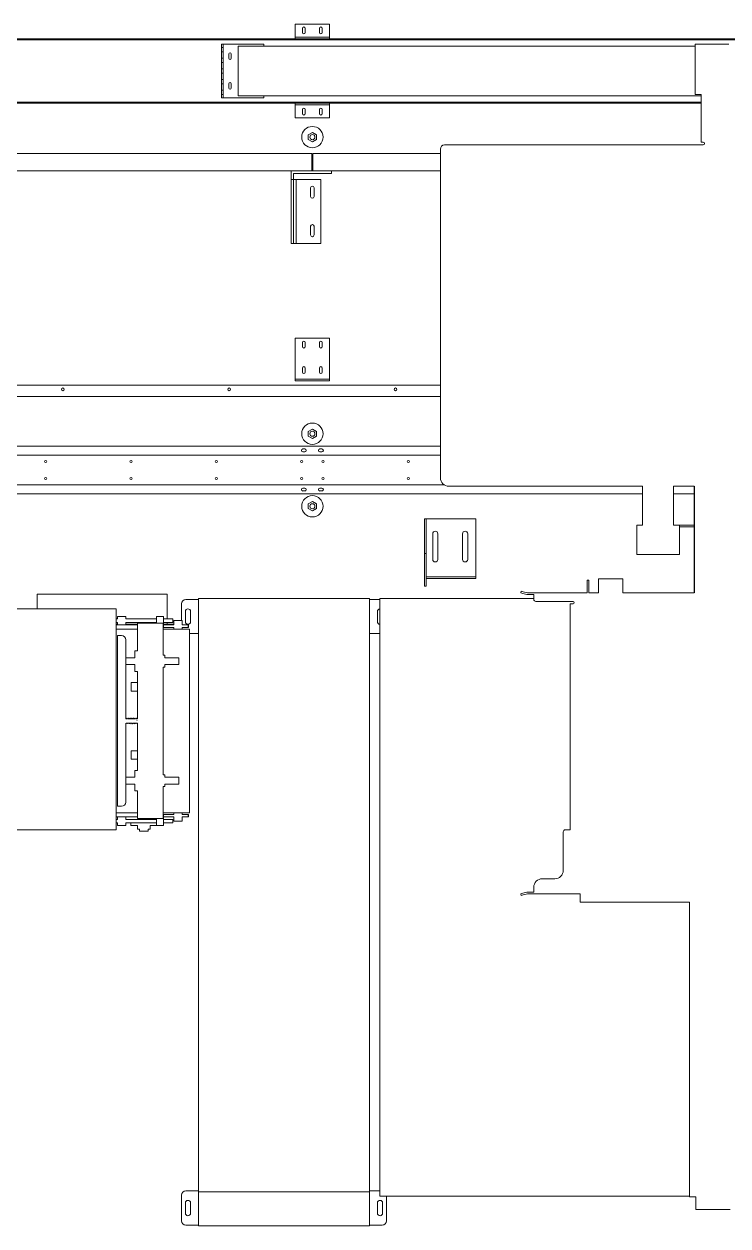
# Model space of a CAD drawing. Header units: inches. Extents: x -26985 to 86262, y -10753 to 149570.
# Drawn here: x 64645 to 66294, y 135209 to 138025 of the extents above; entities that cross this region are included whole.
import ezdxf

# ---------------------------------------------------------------- set-up
doc = ezdxf.new("R2010")
doc.units = ezdxf.units.IN
doc.header["$MEASUREMENT"] = 0

msp = doc.modelspace()

# ---------------------------------------------------------------- linework, layer by layer
at = {"color": 0, "linetype": 'Continuous', "lineweight": 0}
for p, q in [((65280.4, 137994.3), (65280.4, 138025.3)), ((65360.4, 138025.3), (65280.4, 138025.3)), ((65297.1, 138015.3), (65297.1, 138005.3)), ((65303.6, 138005.3), (65303.6, 138015.3)), ((65337.1, 138015.3), (65337.1, 138005.3)), ((65343.6, 138005.3), (65343.6, 138015.3)), ((65360.4, 137994.3), (65360.4, 138025.3)), ((66343.4, 137990.3), (63272.4, 137990.3)), ((63272.4, 137988.3), (66343.4, 137988.3)), ((65280.4, 137990.3), (65280.4, 137994.3)), ((65280.4, 137994.3), (65360.4, 137994.3)), ((65360.4, 137990.3), (65360.4, 137994.3)), ((65107.6, 137978.3), (65111.6, 137978.3)), ((65107.6, 137978.3), (65107.6, 137976.3)), ((65107.6, 137972.3), (65107.6, 137976.3)), ((65107.6, 137970.3), (65107.6, 137972.3)), ((65111.6, 137970.3), (65107.6, 137970.3)), ((65107.6, 137970.3), (65107.6, 137968.3)), ((65107.6, 137962.3), (65107.6, 137968.3)), ((65107.6, 137962.3), (65107.6, 137960.3)), ((65107.6, 137958.3), (65107.6, 137960.3)), ((65111.6, 137960.3), (65107.6, 137960.3)), ((65107.6, 137947.3), (65107.6, 137958.3)), ((65111.6, 137976.3), (65111.6, 137978.3)), ((65206.6, 137978.3), (65111.6, 137978.3)), ((65111.6, 137976.3), (65111.6, 137972.3)), ((65111.6, 137972.3), (65111.6, 137970.3)), ((65111.6, 137970.3), (65111.6, 137968.3)), ((65111.6, 137962.3), (65111.6, 137968.3)), ((65111.6, 137962.3), (65111.6, 137960.3)), ((65111.6, 137958.3), (65111.6, 137960.3)), ((65111.6, 137947.3), (65111.6, 137958.3)), ((65124.9, 137945.3), (65124.9, 137955.3)), ((65130.4, 137955.3), (65130.4, 137945.3)), ((65146.6, 137973.3), (66217.4, 137973.3)), ((65146.6, 137857.3), (65146.6, 137973.3)), ((65206.6, 137978.3), (65206.6, 137973.3)), ((66217.4, 137978.3), (66217.4, 137860.3)), ((66292.4, 137978.3), (66217.4, 137978.3)), ((66296.4, 137978.3), (66292.4, 137978.3)), ((65107.6, 137945.3), (65107.6, 137947.3)), ((65111.6, 137945.3), (65107.6, 137945.3)), ((65107.6, 137945.3), (65107.6, 137943.3)), ((65107.6, 137937.3), (65107.6, 137943.3)), ((65107.6, 137937.3), (65107.6, 137935.3)), ((65107.6, 137933.3), (65107.6, 137935.3)), ((65111.6, 137935.3), (65107.6, 137935.3)), ((65107.6, 137922.3), (65107.6, 137933.3)), ((65111.6, 137945.3), (65111.6, 137947.3)), ((65111.6, 137945.3), (65111.6, 137943.3)), ((65111.6, 137937.3), (65111.6, 137943.3)), ((65111.6, 137937.3), (65111.6, 137935.3)), ((65111.6, 137933.3), (65111.6, 137935.3)), ((65111.6, 137922.3), (65111.6, 137933.3)), ((65107.6, 137920.3), (65107.6, 137922.3)), ((65111.6, 137920.3), (65107.6, 137920.3)), ((65107.6, 137920.3), (65107.6, 137918.3)), ((65107.6, 137912.3), (65107.6, 137918.3)), ((65107.6, 137910.3), (65107.6, 137912.3)), ((65107.6, 137910.3), (65107.6, 137908.3)), ((65111.6, 137910.3), (65107.6, 137910.3)), ((65107.6, 137908.3), (65107.6, 137897.3)), ((65107.6, 137897.3), (65107.6, 137895.3)), ((65111.6, 137920.3), (65111.6, 137922.3)), ((65111.6, 137920.3), (65111.6, 137918.3)), ((65111.6, 137912.3), (65111.6, 137918.3)), ((65111.6, 137910.3), (65111.6, 137912.3)), ((65111.6, 137910.3), (65111.6, 137908.3)), ((65111.6, 137908.3), (65111.6, 137897.3)), ((65111.6, 137897.3), (65111.6, 137895.3)), ((65111.6, 137895.3), (65107.6, 137895.3)), ((65107.6, 137893.3), (65107.6, 137895.3)), ((65107.6, 137893.3), (65107.6, 137887.3)), ((65107.6, 137885.3), (65107.6, 137887.3)), ((65107.6, 137885.3), (65107.6, 137883.3)), ((65111.6, 137885.3), (65107.6, 137885.3)), ((65107.6, 137883.3), (65107.6, 137872.3)), ((65107.6, 137872.3), (65107.6, 137870.3)), ((65111.6, 137870.3), (65107.6, 137870.3)), ((65107.6, 137868.3), (65107.6, 137870.3)), ((65107.6, 137868.3), (65107.6, 137862.3)), ((65111.6, 137893.3), (65111.6, 137895.3)), ((65111.6, 137893.3), (65111.6, 137887.3)), ((65111.6, 137885.3), (65111.6, 137887.3)), ((65111.6, 137885.3), (65111.6, 137883.3)), ((65111.6, 137883.3), (65111.6, 137872.3)), ((65111.6, 137872.3), (65111.6, 137870.3)), ((65111.6, 137868.3), (65111.6, 137870.3)), ((65111.6, 137868.3), (65111.6, 137862.3)), ((65124.9, 137875.3), (65124.9, 137885.3)), ((65130.4, 137885.3), (65130.4, 137875.3)), ((66231.4, 137842.3), (63272.4, 137842.3)), ((63272.4, 137840.3), (66231.4, 137840.3)), ((65107.6, 137860.3), (65107.6, 137862.3)), ((65107.6, 137860.3), (65107.6, 137858.3)), ((65111.6, 137860.3), (65107.6, 137860.3)), ((65107.6, 137858.3), (65107.6, 137854.3)), ((65107.6, 137852.3), (65107.6, 137854.3)), ((65107.6, 137852.3), (65111.6, 137852.3)), ((65111.6, 137860.3), (65111.6, 137862.3)), ((65111.6, 137858.3), (65111.6, 137860.3)), ((65111.6, 137854.3), (65111.6, 137858.3)), ((65111.6, 137854.3), (65111.6, 137852.3)), ((65206.6, 137852.3), (65111.6, 137852.3)), ((65146.6, 137857.3), (66231.4, 137857.3)), ((65206.6, 137857.3), (65206.6, 137852.3)), ((65280.4, 137840.3), (65280.4, 137836.3)), ((65360.4, 137840.3), (65360.4, 137836.3)), ((66231.4, 137860.3), (66217.4, 137860.3)), ((66231.4, 137860.3), (66231.4, 137748.3)), ((65280.4, 137836.3), (65360.4, 137836.3)), ((65280.4, 137836.3), (65280.4, 137805.3)), ((65297.1, 137815.3), (65297.1, 137825.3)), ((65303.6, 137825.3), (65303.6, 137815.3)), ((65337.1, 137815.3), (65337.1, 137825.3)), ((65343.6, 137825.3), (65343.6, 137815.3)), ((65360.4, 137836.3), (65360.4, 137805.3)), ((65360.4, 137805.3), (65280.4, 137805.3)), ((65310.9, 137765.8), (65320.4, 137771.3)), ((65310.9, 137754.8), (65310.9, 137765.8)), ((65320.4, 137771.3), (65329.9, 137765.8)), ((65329.9, 137765.8), (65329.9, 137754.8)), ((65320.4, 137749.4), (65310.9, 137754.8)), ((65329.9, 137754.8), (65320.4, 137749.4)), ((65620.4, 136962.3), (65620.4, 137732.3)), ((65630.4, 137742.3), (66155.4, 137742.3)), ((66231.4, 137742.3), (66155.4, 137742.3)), ((66231.4, 137748.3), (66236.4, 137748.3)), ((66236.4, 137742.3), (66231.4, 137742.3)), ((63271.4, 137722.3), (65319.4, 137722.3)), ((65319.4, 137681.3), (65319.4, 137722.3)), ((65321.4, 137722.3), (65620.4, 137722.3)), ((65321.4, 137681.3), (65321.4, 137722.3)), ((63271.4, 137681.3), (65319.4, 137681.3)), ((65270.4, 137681.3), (65365.4, 137681.3)), ((65270.4, 137661.3), (65270.4, 137681.3)), ((65276.4, 137675.3), (65276.4, 137661.3)), ((65276.4, 137675.3), (65365.4, 137675.3)), ((65321.4, 137681.3), (65620.4, 137681.3)), ((65365.4, 137675.3), (65365.4, 137681.3)), ((65276.4, 137661.3), (65270.4, 137661.3)), ((65270.4, 137661.3), (65270.4, 137511.3)), ((65276.4, 137661.3), (65282.4, 137661.3)), ((65276.4, 137511.3), (65276.4, 137661.3)), ((65282.4, 137511.3), (65282.4, 137661.3)), ((65282.4, 137661.3), (65340.4, 137661.3)), ((65340.4, 137511.3), (65340.4, 137661.3)), ((65316.1, 137621.3), (65316.1, 137641.3)), ((65324.6, 137641.3), (65324.6, 137621.3)), ((65316.1, 137531.3), (65316.1, 137551.3)), ((65324.6, 137551.3), (65324.6, 137531.3)), ((65270.4, 137511.3), (65276.4, 137511.3)), ((65276.4, 137511.3), (65282.4, 137511.3)), ((65282.4, 137511.3), (65340.4, 137511.3)), ((65360.4, 137289.3), (65280.4, 137289.3)), ((65280.4, 137193.3), (65280.4, 137289.3)), ((65297.1, 137269.3), (65297.1, 137279.3)), ((65303.6, 137279.3), (65303.6, 137269.3)), ((65337.1, 137269.3), (65337.1, 137279.3)), ((65343.6, 137279.3), (65343.6, 137269.3)), ((65360.4, 137193.3), (65360.4, 137289.3)), ((65360.4, 137193.3), (65280.4, 137193.3)), ((65280.4, 137193.3), (65280.4, 137189.3)), ((65297.1, 137209.3), (65297.1, 137219.3)), ((65303.6, 137219.3), (65303.6, 137209.3)), ((65337.1, 137209.3), (65337.1, 137219.3)), ((65343.6, 137219.3), (65343.6, 137209.3)), ((65360.4, 137193.3), (65360.4, 137189.3)), ((65620.4, 137179.3), (63930.4, 137179.3)), ((65360.4, 137189.3), (65280.4, 137189.3)), ((63930.4, 137152.3), (65620.4, 137152.3)), ((65310.9, 137070.8), (65320.4, 137076.3)), ((65310.9, 137059.8), (65310.9, 137070.8)), ((65320.4, 137054.4), (65310.9, 137059.8)), ((65320.4, 137076.3), (65329.9, 137070.8)), ((65329.9, 137059.8), (65320.4, 137054.4)), ((65329.9, 137070.8), (65329.9, 137059.8)), ((65620.4, 137036.3), (64296.4, 137036.3)), ((65297.9, 137029.6), (65302.9, 137029.6)), ((65302.9, 137023.1), (65297.9, 137023.1)), ((65337.9, 137029.6), (65342.9, 137029.6)), ((65342.9, 137023.1), (65337.9, 137023.1)), ((65620.4, 137015.3), (64296.4, 137015.3)), ((65629.8, 136945.3), (64296.4, 136945.3)), ((66094.4, 136942.3), (65640.4, 136942.3)), ((66094.4, 136851.3), (66094.4, 136942.3)), ((66166.4, 136851.3), (66166.4, 136942.3)), ((66215.4, 136942.3), (66166.4, 136942.3)), ((66094.4, 136924.3), (64296.4, 136924.3)), ((65297.9, 136937.6), (65302.9, 136937.6)), ((65302.9, 136931.1), (65297.9, 136931.1)), ((65337.9, 136937.6), (65342.9, 136937.6)), ((65342.9, 136931.1), (65337.9, 136931.1)), ((66215.4, 136924.3), (66166.4, 136924.3)), ((65320.4, 136906.3), (65310.9, 136900.8)), ((65310.9, 136900.8), (65310.9, 136889.8)), ((65310.9, 136889.8), (65320.4, 136884.4)), ((65329.9, 136900.8), (65320.4, 136906.3)), ((65320.4, 136884.4), (65329.9, 136889.8)), ((65329.9, 136889.8), (65329.9, 136900.8)), ((65583.4, 136784.8), (65583.4, 136865.8)), ((65583.4, 136865.8), (65587.4, 136865.8)), ((65587.4, 136784.8), (65587.4, 136865.8)), ((65587.4, 136865.8), (65703.4, 136865.8)), ((65703.4, 136865.8), (65703.4, 136729.8)), ((65602.4, 136770.8), (65602.4, 136830.8)), ((65614.4, 136830.8), (65614.4, 136770.8)), ((65672.4, 136770.8), (65672.4, 136830.8)), ((65684.4, 136830.8), (65684.4, 136770.8)), ((66080.4, 136851.3), (66094.4, 136851.3)), ((66080.4, 136847.3), (66080.4, 136851.3)), ((66080.4, 136782.2), (66080.4, 136847.2)), ((66166.4, 136851.3), (66180.4, 136851.3)), ((66180.4, 136851.3), (66215.4, 136851.3)), ((66180.4, 136851.3), (66180.4, 136847.3)), ((66215.4, 136847.3), (66180.4, 136847.3)), ((66180.4, 136782.2), (66180.4, 136847.2)), ((65583.4, 136784.8), (65587.4, 136784.8)), ((65583.4, 136707.8), (65583.4, 136784.8)), ((65587.4, 136784.8), (65587.4, 136707.8)), ((66180.4, 136782.2), (66080.4, 136782.2)), ((65587.4, 136729.8), (65703.4, 136729.8)), ((65703.4, 136725.8), (65587.4, 136725.8)), ((65703.4, 136729.8), (65703.4, 136725.8)), ((65964.3, 136722.3), (65968.3, 136722.3)), ((65964.3, 136722.3), (65964.3, 136712.3)), ((65968.3, 136712.3), (65968.3, 136722.3)), ((65990.8, 136725.3), (66000.8, 136725.3)), ((65990.8, 136725.3), (65990.8, 136715.3)), ((65990.8, 136692.3), (65990.8, 136715.3)), ((66000.8, 136725.3), (66037.8, 136725.3)), ((66037.8, 136725.3), (66047.8, 136725.3)), ((66047.8, 136715.3), (66047.8, 136725.3)), ((66047.8, 136715.3), (66047.8, 136692.3)), ((64980.4, 136689.3), (64675.4, 136689.3)), ((64675.4, 136689.3), (64675.4, 136654.8)), ((64980.4, 136631.3), (64980.4, 136689.3)), ((65583.4, 136707.8), (65587.4, 136707.8)), ((65808.8, 136692.4), (65809.8, 136696.2)), ((65808.8, 136692.4), (65813.6, 136691.1)), ((65814.6, 136694.9), (65809.8, 136696.2)), ((65813.6, 136691.1), (65823.3, 136688.5)), ((65824.3, 136692.3), (65814.6, 136694.9)), ((65834.3, 136692.3), (65824.3, 136692.3)), ((65834.3, 136688.3), (65824.3, 136688.3)), ((65839.3, 136692.3), (65834.3, 136692.3)), ((65839.3, 136688.3), (65834.3, 136688.3)), ((65964.3, 136692.3), (65839.3, 136692.3)), ((65839.3, 136677.3), (65839.3, 136688.3)), ((65964.3, 136692.3), (65964.3, 136712.3)), ((65968.3, 136712.3), (65968.3, 136692.3)), ((65990.8, 136692.3), (65968.3, 136692.3)), ((66215.4, 136692.3), (66047.8, 136692.3)), ((65013.9, 136666.8), (65013.9, 136627.3)), ((65053.9, 136676.8), (65023.9, 136676.8)), ((65053.9, 135288.8), (65053.9, 136678.8)), ((65453.9, 136678.8), (65053.9, 136678.8)), ((65453.9, 135288.8), (65453.9, 136678.8)), ((65453.9, 136676.8), (65478.4, 136676.8)), ((65478.4, 136678.8), (65478.4, 135278.8)), ((65839.3, 136678.8), (65478.4, 136678.8)), ((65931.3, 136672.3), (65844.3, 136672.3)), ((65924.3, 136666.3), (65928.3, 136666.3)), ((65924.3, 136656.3), (65924.3, 136666.3)), ((65928.3, 136666.3), (65931.3, 136666.3)), ((63837.9, 136654.8), (64860.4, 136654.8)), ((64860.4, 136654.8), (64860.4, 136137.3)), ((64863.4, 136631.3), (64860.4, 136631.3)), ((64863.4, 136637.3), (64883.4, 136637.3)), ((64863.4, 136631.3), (64863.4, 136637.3)), ((64883.4, 136631.3), (64883.4, 136637.3)), ((64955.4, 136631.3), (64883.4, 136631.3)), ((64955.4, 136637.3), (64971.4, 136637.3)), ((64955.4, 136637.3), (64955.4, 136621.3)), ((64971.4, 136637.3), (64971.4, 136617.3)), ((64993.4, 136631.3), (64971.4, 136631.3)), ((64993.4, 136623.3), (64993.4, 136631.3)), ((65022.9, 136624.8), (65022.9, 136648.8)), ((65034.9, 136648.8), (65034.9, 136624.8)), ((65472.9, 136648.8), (65472.9, 136624.8)), ((65924.3, 136137.3), (65924.3, 136656.3)), ((64863.4, 136623.3), (64860.4, 136623.3)), ((64860.4, 136619.3), (64863.4, 136619.3)), ((64860.4, 136617.3), (64910.4, 136617.3)), ((64910.4, 136607.3), (64860.4, 136607.3)), ((64863.4, 136617.3), (64863.4, 136623.3)), ((64955.4, 136623.3), (64883.4, 136623.3)), ((64883.4, 136617.3), (64883.4, 136623.3)), ((64883.4, 136619.3), (64910.4, 136619.3)), ((64910.4, 136576.3), (64910.4, 136621.3)), ((64910.4, 136621.3), (64965.4, 136621.3)), ((64965.4, 136621.3), (64970.4, 136621.3)), ((64970.4, 136621.3), (64970.4, 136617.3)), ((64970.4, 136546.3), (64970.4, 136617.3)), ((64971.4, 136617.3), (64970.4, 136617.3)), ((64971.4, 136611.3), (64970.4, 136611.3)), ((65005.4, 136607.3), (64970.4, 136607.3)), ((64993.4, 136623.3), (64971.4, 136623.3)), ((64971.4, 136619.3), (64980.4, 136619.3)), ((64971.4, 136617.3), (64995.4, 136617.3)), ((64971.4, 136617.3), (64971.4, 136611.3)), ((64995.4, 136611.3), (64971.4, 136611.3)), ((64978.4, 136619.3), (64978.4, 136617.3)), ((64980.4, 136619.3), (64980.4, 136623.3)), ((64980.4, 136619.3), (64994.4, 136619.3)), ((64994.4, 136619.3), (64995.4, 136619.3)), ((64995.4, 136627.3), (65015.4, 136627.3)), ((64995.4, 136617.3), (64995.4, 136627.3)), ((64995.4, 136607.3), (64995.4, 136611.3)), ((65005.4, 136607.3), (65032.4, 136607.3)), ((65015.4, 136617.3), (65015.4, 136627.3)), ((65029.6, 136617.3), (65015.4, 136617.3)), ((65015.4, 136607.3), (65015.4, 136611.3)), ((65015.4, 136611.3), (65029.6, 136611.3)), ((65029.6, 136617.3), (65030.4, 136617.3)), ((65029.6, 136617.3), (65029.6, 136611.3)), ((65030.4, 136611.3), (65029.6, 136611.3)), ((65030.4, 136617.3), (65030.4, 136611.3)), ((65032.4, 136177.3), (65032.4, 136607.3)), ((64873.4, 136592.3), (64863.4, 136592.3)), ((64863.4, 136592.3), (64863.4, 136192.3)), ((64883.4, 136582.3), (64883.4, 136397.3)), ((64910.4, 136571.3), (64910.4, 136576.3)), ((65032.4, 136596.8), (65053.9, 136596.8)), ((65478.4, 136596.8), (65453.9, 136596.8)), ((64904.4, 136556.3), (64904.4, 136540.3)), ((64910.4, 136556.3), (64904.4, 136556.3)), ((64910.4, 136571.3), (64910.4, 136556.3)), ((64974.4, 136546.3), (64970.4, 136546.3)), ((64974.4, 136546.3), (64974.4, 136540.3)), ((64904.4, 136540.3), (64883.4, 136540.3)), ((64904.4, 136524.3), (64883.4, 136524.3)), ((64904.4, 136524.3), (64904.4, 136508.3)), ((64974.4, 136518.3), (64970.4, 136518.3)), ((64970.4, 136266.3), (64970.4, 136518.3)), ((65007.4, 136540.3), (64974.4, 136540.3)), ((65007.4, 136524.3), (64974.4, 136524.3)), ((64974.4, 136524.3), (64974.4, 136518.3)), ((65007.4, 136540.3), (65007.4, 136524.3)), ((64910.4, 136508.3), (64904.4, 136508.3)), ((64910.4, 136508.3), (64910.4, 136397.3)), ((64895.4, 136462.3), (64895.4, 136482.3)), ((64895.4, 136482.3), (64910.4, 136482.3)), ((64895.4, 136462.3), (64910.4, 136462.3)), ((64883.4, 136397.3), (64885.9, 136397.3)), ((64883.4, 136387.1), (64883.4, 136202.3)), ((64884.3, 136387.3), (64887, 136387.3)), ((64886.9, 136397.3), (64889.6, 136397.3)), ((64888.1, 136387.3), (64890.8, 136387.3)), ((64890.6, 136397.3), (64893.4, 136397.3)), ((64891.8, 136387.3), (64894.5, 136387.3)), ((64894.4, 136397.3), (64897.1, 136397.3)), ((64895.6, 136387.3), (64898.3, 136387.3)), ((64898.1, 136397.3), (64900.9, 136397.3)), ((64899.3, 136387.3), (64902, 136387.3)), ((64901.9, 136397.3), (64904.6, 136397.3)), ((64903.1, 136387.3), (64905.8, 136387.3)), ((64905.6, 136397.3), (64908.4, 136397.3)), ((64906.8, 136387.3), (64910.4, 136387.3)), ((64909.4, 136397.3), (64910.4, 136397.3)), ((64910.4, 136387.3), (64910.4, 136276.3)), ((64895.4, 136302.3), (64895.4, 136322.3)), ((64895.4, 136322.3), (64910.4, 136322.3)), ((64895.4, 136302.3), (64910.4, 136302.3)), ((64904.4, 136276.3), (64904.4, 136260.3)), ((64910.4, 136276.3), (64904.4, 136276.3)), ((64974.4, 136266.3), (64970.4, 136266.3)), ((64974.4, 136266.3), (64974.4, 136260.3)), ((64904.4, 136260.3), (64883.4, 136260.3)), ((64904.4, 136244.3), (64883.4, 136244.3)), ((64904.4, 136244.3), (64904.4, 136228.3)), ((64970.4, 136167.3), (64970.4, 136238.3)), ((64974.4, 136238.3), (64970.4, 136238.3)), ((65007.4, 136260.3), (64974.4, 136260.3)), ((65007.4, 136244.3), (64974.4, 136244.3)), ((64974.4, 136244.3), (64974.4, 136238.3)), ((65007.4, 136260.3), (65007.4, 136244.3)), ((64910.4, 136228.3), (64904.4, 136228.3)), ((64910.4, 136228.3), (64910.4, 136213.3)), ((64910.4, 136208.3), (64910.4, 136213.3)), ((64910.4, 136208.3), (64910.4, 136163.3)), ((64873.4, 136192.3), (64863.4, 136192.3)), ((64910.4, 136177.3), (64860.4, 136177.3)), ((64860.4, 136167.3), (64910.4, 136167.3)), ((64860.4, 136161.3), (64863.4, 136161.3)), ((64860.4, 136153.3), (64863.4, 136153.3)), ((64863.4, 136161.3), (64863.4, 136167.3)), ((64863.4, 136147.3), (64863.4, 136153.3)), ((64883.4, 136161.3), (64883.4, 136167.3)), ((64883.4, 136161.3), (64955.4, 136161.3)), ((64883.4, 136153.3), (64955.4, 136153.3)), ((64883.4, 136147.3), (64883.4, 136153.3)), ((64894.9, 136147.3), (64894.9, 136153.3)), ((64910.4, 136163.3), (64965.4, 136163.3)), ((64955.4, 136147.3), (64955.4, 136163.3)), ((64970.4, 136163.3), (64965.4, 136163.3)), ((65005.4, 136177.3), (64970.4, 136177.3)), ((64970.4, 136173.3), (64971.4, 136173.3)), ((64970.4, 136167.3), (64970.4, 136163.3)), ((64970.4, 136167.3), (64971.4, 136167.3)), ((64971.4, 136167.3), (64971.4, 136173.3)), ((64971.4, 136173.3), (64995.4, 136173.3)), ((64971.4, 136147.3), (64971.4, 136167.3)), ((64971.4, 136167.3), (64995.4, 136167.3)), ((64971.4, 136161.3), (64993.4, 136161.3)), ((64971.4, 136153.3), (64993.4, 136153.3)), ((64993.4, 136161.3), (64993.4, 136153.3)), ((64995.4, 136173.3), (64995.4, 136177.3)), ((64995.4, 136157.3), (64995.4, 136167.3)), ((65015.4, 136157.3), (64995.4, 136157.3)), ((65032.4, 136177.3), (65005.4, 136177.3)), ((65015.4, 136173.3), (65015.4, 136177.3)), ((65029.6, 136173.3), (65015.4, 136173.3)), ((65015.4, 136157.3), (65015.4, 136167.3)), ((65015.4, 136167.3), (65029.6, 136167.3)), ((65029.6, 136167.3), (65029.6, 136173.3)), ((65029.6, 136173.3), (65030.4, 136173.3)), ((65029.6, 136167.3), (65030.4, 136167.3)), ((65030.4, 136167.3), (65030.4, 136173.3)), ((63837.9, 136137.3), (64860.4, 136137.3)), ((64883.4, 136147.3), (64863.4, 136147.3)), ((64910.4, 136147.3), (64894.9, 136147.3)), ((64910.4, 136138.3), (64910.4, 136147.3)), ((64915.4, 136138.3), (64910.4, 136138.3)), ((64915.4, 136134.3), (64915.4, 136138.3)), ((64915.4, 136134.3), (64935.4, 136134.3)), ((64940.4, 136138.3), (64935.4, 136138.3)), ((64935.4, 136134.3), (64935.4, 136138.3)), ((64955.4, 136147.3), (64940.4, 136147.3)), ((64940.4, 136138.3), (64940.4, 136147.3)), ((64955.4, 136147.3), (64971.4, 136147.3)), ((65908.3, 136042.3), (65908.3, 136132.3)), ((65913.3, 136137.3), (65924.3, 136137.3)), ((65859.3, 136022.3), (65888.3, 136022.3)), ((65808.8, 135987.3), (65813.6, 135988.6)), ((65808.8, 135987.3), (65809.8, 135983.5)), ((65814.6, 135984.7), (65809.8, 135983.5)), ((65813.6, 135988.6), (65823.3, 135991.2)), ((65824.3, 135987.3), (65814.6, 135984.7)), ((65834.3, 135991.3), (65824.3, 135991.3)), ((65824.3, 135987.3), (65834.3, 135987.3)), ((65834.3, 135991.3), (65839.3, 135991.3)), ((65834.3, 135987.3), (65839.3, 135987.3)), ((65839.3, 136002.3), (65839.3, 135991.3)), ((65839.3, 135987.3), (65948.3, 135987.3)), ((65948.3, 135971.3), (65948.3, 135987.3)), ((65948.3, 135967.3), (65948.3, 135971.3)), ((65958.3, 135967.3), (65948.3, 135967.3)), ((66204.4, 135967.3), (65958.3, 135967.3)), ((66204.4, 135967.3), (66204.4, 135277.3)), ((65013.9, 135280.8), (65013.9, 135220.8)), ((65053.9, 135290.8), (65023.9, 135290.8)), ((65053.9, 135208.8), (65053.9, 135288.8)), ((65453.9, 135288.8), (65053.9, 135288.8)), ((65453.9, 135290.8), (65478.4, 135290.8)), ((65453.9, 135208.8), (65453.9, 135288.8)), ((65478.4, 135278.8), (66204.4, 135278.8)), ((65493.9, 135278.8), (65493.9, 135220.8)), ((66204.4, 135277.3), (66219.4, 135277.3)), ((66219.4, 135277.3), (66219.4, 135247.3)), ((65022.9, 135238.8), (65022.9, 135262.8)), ((65034.9, 135262.8), (65034.9, 135238.8)), ((65472.9, 135262.8), (65472.9, 135238.8)), ((65484.9, 135238.8), (65484.9, 135262.8)), ((66219.4, 135247.3), (66299.4, 135247.3)), ((65023.9, 135210.8), (65053.9, 135210.8)), ((65453.9, 135208.8), (65053.9, 135208.8)), ((65483.9, 135210.8), (65453.9, 135210.8))]:
    msp.add_line(p, q, dxfattribs=at)
msp.add_line((66215.4, 136942.3), (66215.4, 136692.3))
at = {"color": 0, "linetype": 'Continuous', "lineweight": 0, "extrusion": (1.48872e-34, 8.10423e-19, -1)}
for centre, radius in [((-65320.4, 137760.3), 25), ((-65320.4, 137760.3), 6), ((-64735.4, 137169.3), 3.25), ((-65125.4, 137169.3), 3.25), ((-65515.4, 137169.3), 3.25), ((-65320.4, 137065.3), 25), ((-65320.4, 136895.3), 25)]:
    msp.add_circle(centre, radius, dxfattribs=at)
at = {"color": 0, "linetype": 'Continuous', "lineweight": 0}
for centre in [(65320.4, 137065.3), (65320.4, 136895.3)]:
    msp.add_circle(centre, 6, dxfattribs=at)
at = {"color": 0, "linetype": 'Continuous', "lineweight": 0, "extrusion": (7.56002e-32, 8.10423e-19, -1)}
for centre in [(-64695.4, 137000.3), (-64895.4, 137000.3), (-65095.4, 137000.3), (-65295.4, 137000.3), (-65345.4, 137000.3), (-65545.4, 137000.3), (-64695.4, 136960.3), (-64895.4, 136960.3), (-65095.4, 136960.3), (-65295.4, 136960.3), (-65345.4, 136960.3), (-65545.4, 136960.3)]:
    msp.add_circle(centre, 2.6, dxfattribs=at)
at = {"color": 0, "linetype": 'Continuous', "lineweight": 0}
for centre, radius, start, end in [((65300.4, 138015.3), 3.25, 0, 180), ((65340.4, 138015.3), 3.25, 0, 180), ((65300.4, 138005.3), 3.25, 180, 0), ((65340.4, 138005.3), 3.25, 180, 0), ((65300.4, 137279.3), 3.25, 0, 180), ((65300.4, 137209.3), 3.25, 180, 0), ((65023.9, 136666.8), 10, 90, 180), ((65931.3, 136669.3), 3, 270, 90), ((65478.9, 136648.8), 6, 94.7703, 180), ((65478.9, 136624.8), 6, 180, 265.2297), ((65888.3, 136042.3), 20, 270, 0), ((65824.3, 135987.3), 4, 90, 105), ((65023.9, 135280.8), 10, 90, 180), ((65478.9, 135262.8), 6, 0, 180), ((65023.9, 135220.8), 10, 180, 270), ((65478.9, 135238.8), 6, 180, 0)]:
    msp.add_arc(centre, radius, start, end, dxfattribs=at)
at = {"color": 0, "linetype": 'Continuous', "lineweight": 0, "extrusion": (1.48872e-34, 8.10423e-19, -1)}
for centre, radius, start, end in [((-65127.6, 137955.3), 2.75, 0, 180), ((-65127.6, 137945.3), 2.75, 180, 0), ((-65127.6, 137885.3), 2.75, 0, 180), ((-65127.6, 137875.3), 2.75, 180, 0), ((-65630.4, 137732.3), 10, 0, 90), ((-66236.4, 137745.3), 3, 90, 270), ((-65320.4, 137641.3), 4.25, 0, 180), ((-65320.4, 137621.3), 4.25, 180, 0), ((-65320.4, 137551.3), 4.25, 0, 180), ((-65320.4, 137531.3), 4.25, 180, 0), ((-65340.4, 137279.3), 3.25, 0, 180), ((-65300.4, 137269.3), 3.25, 180, 0), ((-65340.4, 137269.3), 3.25, 180, 0), ((-65300.4, 137219.3), 3.25, 0, 180), ((-65340.4, 137219.3), 3.25, 0, 180), ((-65340.4, 137209.3), 3.25, 180, 0), ((-65608.4, 136830.8), 6, 0, 180), ((-65678.4, 136830.8), 6, 0, 180), ((-65608.4, 136770.8), 6, 180, 0), ((-65678.4, 136770.8), 6, 180, 0), ((-65824.3, 136692.3), 4, 270, 285), ((-65844.3, 136677.3), 5, 270, 0), ((-65028.9, 136648.8), 6, 0, 180), ((-65028.9, 136624.8), 6, 180, 0), ((-64873.4, 136582.3), 10, 90, 180), ((-64873.4, 136202.3), 10, 180, 270), ((-65913.3, 136132.3), 5, 0, 90), ((-65859.3, 136002.3), 20, 0, 90), ((-65028.9, 135262.8), 6, 0, 180), ((-65028.9, 135238.8), 6, 180, 0), ((-65483.9, 135220.8), 10, 180, 270)]:
    msp.add_arc(centre, radius, start, end, dxfattribs=at)
at = {"color": 0, "linetype": 'Continuous', "lineweight": 0, "extrusion": (1.16838e-32, 8.10423e-19, -1)}
for centre, start, end in [((-65300.4, 137825.3), 0, 180), ((-65300.4, 137815.3), 180, 0), ((-65340.4, 137825.3), 0, 180), ((-65340.4, 137815.3), 180, 0)]:
    msp.add_arc(centre, 3.25, start, end, dxfattribs=at)
at = {"color": 0, "linetype": 'Continuous', "lineweight": 0, "extrusion": (4.52594e-32, 8.10423e-19, -1)}
for centre, start, end in [((-65297.9, 137026.3), 270, 90), ((-65302.9, 137026.3), 90, 270), ((-65337.9, 137026.3), 270, 90), ((-65342.9, 137026.3), 90, 270), ((-65297.9, 136934.3), 270, 90), ((-65302.9, 136934.3), 90, 270), ((-65337.9, 136934.3), 270, 90), ((-65342.9, 136934.3), 90, 270)]:
    msp.add_arc(centre, 3.25, start, end, dxfattribs=at)
at = {"color": 0, "linetype": 'Continuous', "lineweight": 0, "extrusion": (4.32761e-33, 8.10423e-19, -1)}
msp.add_arc((-65640.4, 136962.3), 20, 270, 0, dxfattribs=at)
at = {"color": 0, "linetype": 'Continuous', "lineweight": 0, "extrusion": (-2.22213e-17, 2.19894e-16, -1)}
msp.add_ellipse((64909.4, 136393.5), major_axis=(0.497, 0.05), ratio=0.194517, start_param=-3.141592653596128, end_param=3.141592653583459, dxfattribs=at)
at = {"color": 0, "linetype": 'Continuous', "lineweight": 0}
for points, knots in [([(64885, 136387.3), (64885, 136387.1), (64884.9, 136386.8), (64884.8, 136386.5), (64884.8, 136386.4), (64884.7, 136386.2), (64884.7, 136386.1), (64884.6, 136386), (64884.5, 136386), (64884.4, 136385.9), (64884.4, 136385.9), (64884.2, 136385.8), (64884.1, 136385.8), (64884, 136385.9), (64883.9, 136385.9), (64883.8, 136386), (64883.7, 136386), (64883.6, 136386.1), (64883.6, 136386.2), (64883.5, 136386.4), (64883.5, 136386.6), (64883.4, 136386.9), (64883.4, 136387), (64883.4, 136387.1)], [253.56097, 253.56097, 253.56097, 253.56097, 254.939836, 254.939836, 256.02143, 256.02143, 256.68371, 256.68371, 256.993291, 256.993291, 257.255402, 257.255402, 257.664234, 257.664234, 258.022313, 258.022313, 258.416261, 258.416261, 258.989019, 258.989019, 260.439078, 260.439078, 260.918155, 260.918155, 260.918155, 260.918155]), ([(64884.3, 136387.3), (64884.3, 136387.3), (64884.3, 136387.2), (64884.4, 136387.1), (64884.4, 136386.9), (64884.4, 136386.8), (64884.5, 136386.7), (64884.5, 136386.7), (64884.5, 136386.7), (64884.5, 136386.7)], [45.574661, 45.574661, 45.574661, 45.574661, 45.862969, 45.862969, 46.756178, 46.756178, 47.556236, 47.556236, 47.825366, 47.825366, 47.825366, 47.825366]), ([(64885.2, 136397.3), (64885.2, 136397.5), (64885.2, 136397.6), (64885.3, 136398.1), (64885.4, 136398.3), (64885.6, 136398.6), (64885.6, 136398.7), (64885.7, 136398.7), (64885.8, 136398.8), (64885.9, 136398.8), (64886, 136398.8), (64886.2, 136398.8), (64886.3, 136398.8), (64886.4, 136398.7), (64886.5, 136398.6), (64886.5, 136398.5), (64886.6, 136398.5), (64886.7, 136398.3), (64886.7, 136398.1), (64886.8, 136397.7), (64886.9, 136397.5), (64886.9, 136397.3)], [64.203865, 64.203865, 64.203865, 64.203865, 65.007703, 65.007703, 67.083586, 67.083586, 67.542738, 67.542738, 67.879684, 67.879684, 68.297997, 68.297997, 68.655271, 68.655271, 69.047503, 69.047503, 69.611806, 69.611806, 71.019835, 71.019835, 72.073346, 72.073346, 72.073346, 72.073346]), ([(64885.9, 136397.3), (64885.9, 136397.4), (64885.8, 136397.5), (64885.8, 136397.7), (64885.8, 136397.8), (64885.7, 136397.9), (64885.7, 136398), (64885.7, 136398), (64885.7, 136398), (64885.7, 136398)], [234.933298, 234.933298, 234.933298, 234.933298, 235.38701, 235.38701, 236.272517, 236.272517, 237.046572, 237.046572, 237.183749, 237.183749, 237.183749, 237.183749]), ([(64888.8, 136387.3), (64888.7, 136387.1), (64888.7, 136386.8), (64888.6, 136386.5), (64888.5, 136386.3), (64888.4, 136386.2), (64888.4, 136386.1), (64888.3, 136386), (64888.2, 136385.9), (64888.2, 136385.9), (64888.1, 136385.9), (64888, 136385.8), (64887.9, 136385.8), (64887.7, 136385.9), (64887.6, 136385.9), (64887.5, 136386), (64887.5, 136386), (64887.4, 136386.1), (64887.4, 136386.2), (64887.2, 136386.4), (64887.2, 136386.6), (64887.1, 136387), (64887.1, 136387.1), (64887, 136387.3)], [215.217047, 215.217047, 215.217047, 215.217047, 216.667485, 216.667485, 217.757745, 217.757745, 218.405496, 218.405496, 218.671738, 218.671738, 218.920414, 218.920414, 219.326705, 219.326705, 219.684943, 219.684943, 220.08027, 220.08027, 220.659398, 220.659398, 222.140734, 222.140734, 223.086993, 223.086993, 223.086993, 223.086993]), ([(64888.1, 136387.3), (64888.1, 136387.3), (64888.1, 136387.2), (64888.1, 136387.1), (64888.1, 136386.9), (64888.2, 136386.8), (64888.2, 136386.7), (64888.2, 136386.7), (64888.2, 136386.7), (64888.2, 136386.7)], [83.914679, 83.914679, 83.914679, 83.914679, 84.203385, 84.203385, 85.096576, 85.096576, 85.896577, 85.896577, 86.165384, 86.165384, 86.165384, 86.165384]), ([(64888.9, 136397.3), (64889, 136397.5), (64889, 136397.6), (64889.1, 136398.1), (64889.1, 136398.3), (64889.3, 136398.6), (64889.4, 136398.7), (64889.5, 136398.7), (64889.5, 136398.8), (64889.7, 136398.8), (64889.8, 136398.8), (64890, 136398.8), (64890, 136398.8), (64890.2, 136398.7), (64890.2, 136398.6), (64890.3, 136398.5), (64890.3, 136398.5), (64890.4, 136398.3), (64890.5, 136398.1), (64890.6, 136397.7), (64890.6, 136397.5), (64890.6, 136397.3)], [102.543884, 102.543884, 102.543884, 102.543884, 103.347733, 103.347733, 105.423618, 105.423618, 105.882762, 105.882762, 106.219703, 106.219703, 106.638016, 106.638016, 106.99529, 106.99529, 107.387522, 107.387522, 107.951825, 107.951825, 109.359853, 109.359853, 110.413365, 110.413365, 110.413365, 110.413365]), ([(64889.6, 136397.3), (64889.6, 136397.4), (64889.6, 136397.5), (64889.5, 136397.7), (64889.5, 136397.8), (64889.5, 136397.9), (64889.5, 136398), (64889.5, 136398), (64889.5, 136398), (64889.5, 136398)], [196.589654, 196.589654, 196.589654, 196.589654, 197.112152, 197.112152, 197.994082, 197.994082, 198.755947, 198.755947, 198.839893, 198.839893, 198.839893, 198.839893]), ([(64892.5, 136387.3), (64892.5, 136387.1), (64892.4, 136386.9), (64892.4, 136386.6), (64892.3, 136386.5), (64892.2, 136386.3), (64892.2, 136386.2), (64892.1, 136386.1), (64892.1, 136386), (64892, 136385.9), (64891.9, 136385.9), (64891.7, 136385.8), (64891.6, 136385.8), (64891.5, 136385.9), (64891.4, 136385.9), (64891.3, 136386), (64891.2, 136386), (64891.1, 136386.1), (64891.1, 136386.2), (64891, 136386.4), (64891, 136386.6), (64890.9, 136387), (64890.8, 136387.1), (64890.8, 136387.3)], [176.873436, 176.873436, 176.873436, 176.873436, 178.015886, 178.015886, 179.073726, 179.073726, 179.737826, 179.737826, 180.229969, 180.229969, 180.565733, 180.565733, 180.979373, 180.979373, 181.336895, 181.336895, 181.731366, 181.731366, 182.306038, 182.306038, 183.765738, 183.765738, 184.743688, 184.743688, 184.743688, 184.743688]), ([(64891.8, 136387.3), (64891.8, 136387.3), (64891.8, 136387.2), (64891.9, 136387.1), (64891.9, 136386.9), (64891.9, 136386.8), (64892, 136386.7), (64892, 136386.7), (64892, 136386.7), (64892, 136386.7)], [122.254699, 122.254699, 122.254699, 122.254699, 122.543403, 122.543403, 123.436595, 123.436595, 124.236596, 124.236596, 124.505404, 124.505404, 124.505404, 124.505404]), ([(64892.7, 136397.3), (64892.7, 136397.5), (64892.7, 136397.6), (64892.8, 136398.1), (64892.9, 136398.3), (64893.1, 136398.6), (64893.1, 136398.7), (64893.2, 136398.7), (64893.3, 136398.8), (64893.4, 136398.8), (64893.5, 136398.8), (64893.7, 136398.8), (64893.8, 136398.8), (64893.9, 136398.7), (64894, 136398.6), (64894, 136398.5), (64894.1, 136398.5), (64894.2, 136398.3), (64894.2, 136398.1), (64894.3, 136397.7), (64894.4, 136397.5), (64894.4, 136397.3)], [140.883903, 140.883903, 140.883903, 140.883903, 141.687752, 141.687752, 143.763637, 143.763637, 144.222781, 144.222781, 144.559723, 144.559723, 144.978035, 144.978035, 145.335309, 145.335309, 145.727542, 145.727542, 146.291844, 146.291844, 147.699873, 147.699873, 148.753384, 148.753384, 148.753384, 148.753384]), ([(64893.4, 136397.3), (64893.4, 136397.4), (64893.4, 136397.4), (64893.3, 136397.6), (64893.3, 136397.7), (64893.2, 136397.9), (64893.2, 136397.9), (64893.2, 136398), (64893.2, 136398), (64893.2, 136398)], [158.245523, 158.245523, 158.245523, 158.245523, 158.440013, 158.440013, 159.337096, 159.337096, 160.15004, 160.15004, 160.496316, 160.496316, 160.496316, 160.496316]), ([(64896.3, 136387.3), (64896.2, 136387), (64896.1, 136386.7), (64896, 136386.3), (64896, 136386.2), (64895.8, 136386), (64895.7, 136385.9), (64895.6, 136385.9), (64895.6, 136385.9), (64895.5, 136385.8), (64895.4, 136385.8), (64895.2, 136385.9), (64895.1, 136385.9), (64895, 136386), (64895, 136386), (64894.9, 136386.1), (64894.8, 136386.2), (64894.7, 136386.4), (64894.7, 136386.6), (64894.6, 136387), (64894.6, 136387.2), (64894.5, 136387.3)], [138.528701, 138.528701, 138.528701, 138.528701, 140.501648, 140.501648, 141.686655, 141.686655, 142.003544, 142.003544, 142.252708, 142.252708, 142.65483, 142.65483, 143.013343, 143.013343, 143.412403, 143.412403, 144.008555, 144.008555, 145.570653, 145.570653, 146.398223, 146.398223, 146.398223, 146.398223]), ([(64895.6, 136387.3), (64895.6, 136387.3), (64895.6, 136387.2), (64895.6, 136387.1), (64895.6, 136386.9), (64895.7, 136386.8), (64895.7, 136386.7), (64895.7, 136386.7), (64895.7, 136386.7), (64895.7, 136386.7)], [160.594718, 160.594718, 160.594718, 160.594718, 160.883422, 160.883422, 161.776614, 161.776614, 162.576615, 162.576615, 162.845423, 162.845423, 162.845423, 162.845423]), ([(64896.4, 136397.3), (64896.5, 136397.5), (64896.5, 136397.6), (64896.6, 136398.1), (64896.6, 136398.3), (64896.8, 136398.6), (64896.9, 136398.7), (64897, 136398.7), (64897, 136398.8), (64897.2, 136398.8), (64897.3, 136398.8), (64897.5, 136398.8), (64897.5, 136398.8), (64897.7, 136398.7), (64897.7, 136398.6), (64897.8, 136398.5), (64897.8, 136398.5), (64897.9, 136398.3), (64898, 136398.1), (64898.1, 136397.7), (64898.1, 136397.5), (64898.1, 136397.3)], [179.223923, 179.223923, 179.223923, 179.223923, 180.027771, 180.027771, 182.103656, 182.103656, 182.562801, 182.562801, 182.899742, 182.899742, 183.318054, 183.318054, 183.675329, 183.675329, 184.067561, 184.067561, 184.631864, 184.631864, 186.039892, 186.039892, 187.093403, 187.093403, 187.093403, 187.093403]), ([(64897.1, 136397.3), (64897.1, 136397.4), (64897.1, 136397.4), (64897.1, 136397.5), (64897.1, 136397.7), (64897, 136397.9), (64897, 136397.9), (64897, 136398), (64897, 136398), (64897, 136398)], [119.901431, 119.901431, 119.901431, 119.901431, 119.999322, 119.999322, 120.900065, 120.900065, 121.725035, 121.725035, 122.152294, 122.152294, 122.152294, 122.152294]), ([(64900, 136387.3), (64900, 136387), (64899.9, 136386.8), (64899.8, 136386.4), (64899.8, 136386.3), (64899.7, 136386.1), (64899.6, 136386.1), (64899.5, 136385.9), (64899.4, 136385.9), (64899.2, 136385.8), (64899.1, 136385.8), (64898.9, 136385.9), (64898.9, 136385.9), (64898.8, 136386), (64898.7, 136386), (64898.6, 136386.1), (64898.6, 136386.2), (64898.5, 136386.5), (64898.4, 136386.7), (64898.4, 136387), (64898.3, 136387.2), (64898.3, 136387.3)], [100.186083, 100.186083, 100.186083, 100.186083, 101.701061, 101.701061, 102.799841, 102.799841, 103.428662, 103.428662, 103.900283, 103.900283, 104.318237, 104.318237, 104.67492, 104.67492, 105.07575, 105.07575, 105.678303, 105.678303, 107.270129, 107.270129, 108.053789, 108.053789, 108.053789, 108.053789]), ([(64899.3, 136387.3), (64899.3, 136387.3), (64899.3, 136387.2), (64899.4, 136387.1), (64899.4, 136386.9), (64899.4, 136386.8), (64899.5, 136386.7), (64899.5, 136386.7), (64899.5, 136386.7), (64899.5, 136386.7)], [198.934737, 198.934737, 198.934737, 198.934737, 199.223442, 199.223442, 200.116633, 200.116633, 200.916634, 200.916634, 201.185442, 201.185442, 201.185442, 201.185442]), ([(64900.2, 136397.3), (64900.2, 136397.5), (64900.2, 136397.6), (64900.3, 136398.1), (64900.4, 136398.3), (64900.6, 136398.6), (64900.6, 136398.7), (64900.7, 136398.7), (64900.8, 136398.8), (64900.9, 136398.8), (64901, 136398.8), (64901.2, 136398.8), (64901.3, 136398.8), (64901.4, 136398.7), (64901.5, 136398.6), (64901.5, 136398.5), (64901.6, 136398.5), (64901.7, 136398.3), (64901.7, 136398.1), (64901.8, 136397.7), (64901.9, 136397.5), (64901.9, 136397.3)], [217.563942, 217.563942, 217.563942, 217.563942, 218.367791, 218.367791, 220.443675, 220.443675, 220.90282, 220.90282, 221.239761, 221.239761, 221.658073, 221.658073, 222.015348, 222.015348, 222.40758, 222.40758, 222.971883, 222.971883, 224.379911, 224.379911, 225.433423, 225.433423, 225.433423, 225.433423]), ([(64900.9, 136397.3), (64900.9, 136397.4), (64900.8, 136397.5), (64900.8, 136397.7), (64900.8, 136397.8), (64900.7, 136398), (64900.7, 136398), (64900.7, 136398), (64900.7, 136398), (64900.7, 136398)], [81.559006, 81.559006, 81.559006, 81.559006, 82.141185, 82.141185, 83.019813, 83.019813, 83.770382, 83.770382, 83.808965, 83.808965, 83.808965, 83.808965]), ([(64903.8, 136387.3), (64903.7, 136387.1), (64903.7, 136386.9), (64903.6, 136386.6), (64903.6, 136386.4), (64903.5, 136386.2), (64903.5, 136386.2), (64903.4, 136386.1), (64903.3, 136386), (64903.2, 136385.9), (64903.1, 136385.9), (64903, 136385.8), (64902.9, 136385.8), (64902.7, 136385.9), (64902.6, 136385.9), (64902.5, 136386), (64902.5, 136386), (64902.4, 136386.1), (64902.4, 136386.2), (64902.3, 136386.4), (64902.2, 136386.6), (64902.1, 136387), (64902.1, 136387.1), (64902, 136387.3)], [61.843058, 61.843058, 61.843058, 61.843058, 63.026969, 63.026969, 64.088502, 64.088502, 64.755898, 64.755898, 65.21175, 65.21175, 65.531245, 65.531245, 65.94492, 65.94492, 66.302519, 66.302519, 66.696138, 66.696138, 67.26701, 67.26701, 68.707857, 68.707857, 69.713375, 69.713375, 69.713375, 69.713375]), ([(64903.1, 136387.3), (64903.1, 136387.3), (64903.1, 136387.2), (64903.1, 136387.1), (64903.1, 136386.9), (64903.2, 136386.8), (64903.2, 136386.7), (64903.2, 136386.7), (64903.2, 136386.7), (64903.2, 136386.7)], [237.274756, 237.274756, 237.274756, 237.274756, 237.563461, 237.563461, 238.456652, 238.456652, 239.256653, 239.256653, 239.525461, 239.525461, 239.525461, 239.525461]), ([(64903.9, 136397.3), (64904, 136397.5), (64904, 136397.6), (64904.1, 136398.1), (64904.1, 136398.3), (64904.3, 136398.6), (64904.4, 136398.7), (64904.5, 136398.7), (64904.5, 136398.8), (64904.7, 136398.8), (64904.8, 136398.8), (64905, 136398.8), (64905, 136398.8), (64905.2, 136398.7), (64905.2, 136398.6), (64905.3, 136398.5), (64905.3, 136398.5), (64905.4, 136398.3), (64905.5, 136398.1), (64905.6, 136397.7), (64905.6, 136397.5), (64905.6, 136397.3)], [255.903961, 255.903961, 255.903961, 255.903961, 256.70781, 256.70781, 258.783695, 258.783695, 259.242839, 259.242839, 259.57978, 259.57978, 259.998093, 259.998093, 260.355367, 260.355367, 260.747599, 260.747599, 261.311902, 261.311902, 262.71993, 262.71993, 263.773442, 263.773442, 263.773442, 263.773442]), ([(64904.6, 136397.3), (64904.6, 136397.4), (64904.6, 136397.4), (64904.6, 136397.6), (64904.5, 136397.7), (64904.5, 136397.9), (64904.5, 136397.9), (64904.5, 136398), (64904.5, 136398), (64904.5, 136398)], [43.21509, 43.21509, 43.21509, 43.21509, 43.460201, 43.460201, 44.355235, 44.355235, 45.161382, 45.161382, 45.465838, 45.465838, 45.465838, 45.465838]), ([(64907.5, 136387.3), (64907.5, 136387), (64907.4, 136386.8), (64907.3, 136386.4), (64907.3, 136386.3), (64907.2, 136386.1), (64907.1, 136386), (64907, 136385.9), (64906.9, 136385.9), (64906.7, 136385.8), (64906.6, 136385.8), (64906.4, 136385.9), (64906.4, 136385.9), (64906.3, 136386), (64906.2, 136386), (64906.1, 136386.1), (64906.1, 136386.2), (64906, 136386.4), (64905.9, 136386.6), (64905.9, 136387), (64905.8, 136387.2), (64905.8, 136387.3)], [23.499785, 23.499785, 23.499785, 23.499785, 25.057703, 25.057703, 26.162558, 26.162558, 26.766727, 26.766727, 27.205016, 27.205016, 27.622744, 27.622744, 27.97954, 27.97954, 28.378139, 28.378139, 28.970813, 28.970813, 30.517322, 30.517322, 31.367965, 31.367965, 31.367965, 31.367965]), ([(64906.8, 136387.3), (64906.8, 136387.3), (64906.8, 136387.2), (64906.9, 136387.1), (64906.9, 136386.9), (64906.9, 136386.8), (64907, 136386.7), (64907, 136386.7), (64907, 136386.7), (64907, 136386.7)], [275.614776, 275.614776, 275.614776, 275.614776, 275.90348, 275.90348, 276.796672, 276.796672, 277.596673, 277.596673, 277.865481, 277.865481, 277.865481, 277.865481]), ([(64907.7, 136397.3), (64907.7, 136397.5), (64907.7, 136397.6), (64907.8, 136398.1), (64907.9, 136398.3), (64908.1, 136398.6), (64908.1, 136398.7), (64908.2, 136398.7), (64908.3, 136398.8), (64908.4, 136398.8), (64908.5, 136398.8), (64908.7, 136398.8), (64908.8, 136398.8), (64908.9, 136398.7), (64909, 136398.6), (64909, 136398.5), (64909.1, 136398.5), (64909.2, 136398.3), (64909.2, 136398.1), (64909.3, 136397.7), (64909.4, 136397.5), (64909.4, 136397.3)], [294.24398, 294.24398, 294.24398, 294.24398, 295.047829, 295.047829, 297.123714, 297.123714, 297.582858, 297.582858, 297.9198, 297.9198, 298.338112, 298.338112, 298.695386, 298.695386, 299.087619, 299.087619, 299.651921, 299.651921, 301.05995, 301.05995, 302.113461, 302.113461, 302.113461, 302.113461]), ([(64908.4, 136397.3), (64908.3, 136397.6), (64908.3, 136397.8), (64908.2, 136397.9), (64908.2, 136398), (64908.2, 136398), (64908.2, 136398), (64908.2, 136398)], [4.877973, 4.877973, 4.877973, 4.877973, 6.290528, 6.290528, 7.09363, 7.09363, 7.122794, 7.122794, 7.122794, 7.122794])]:
    msp.add_open_spline(points, degree=3, knots=knots, dxfattribs=at)
msp.add_open_spline([(64908.9, 136393.5), (64908.9, 136393.5), (64908.9, 136393.5), (64908.9, 136393.5)], degree=3, dxfattribs=at)

doc.saveas('drawing.dxf')
